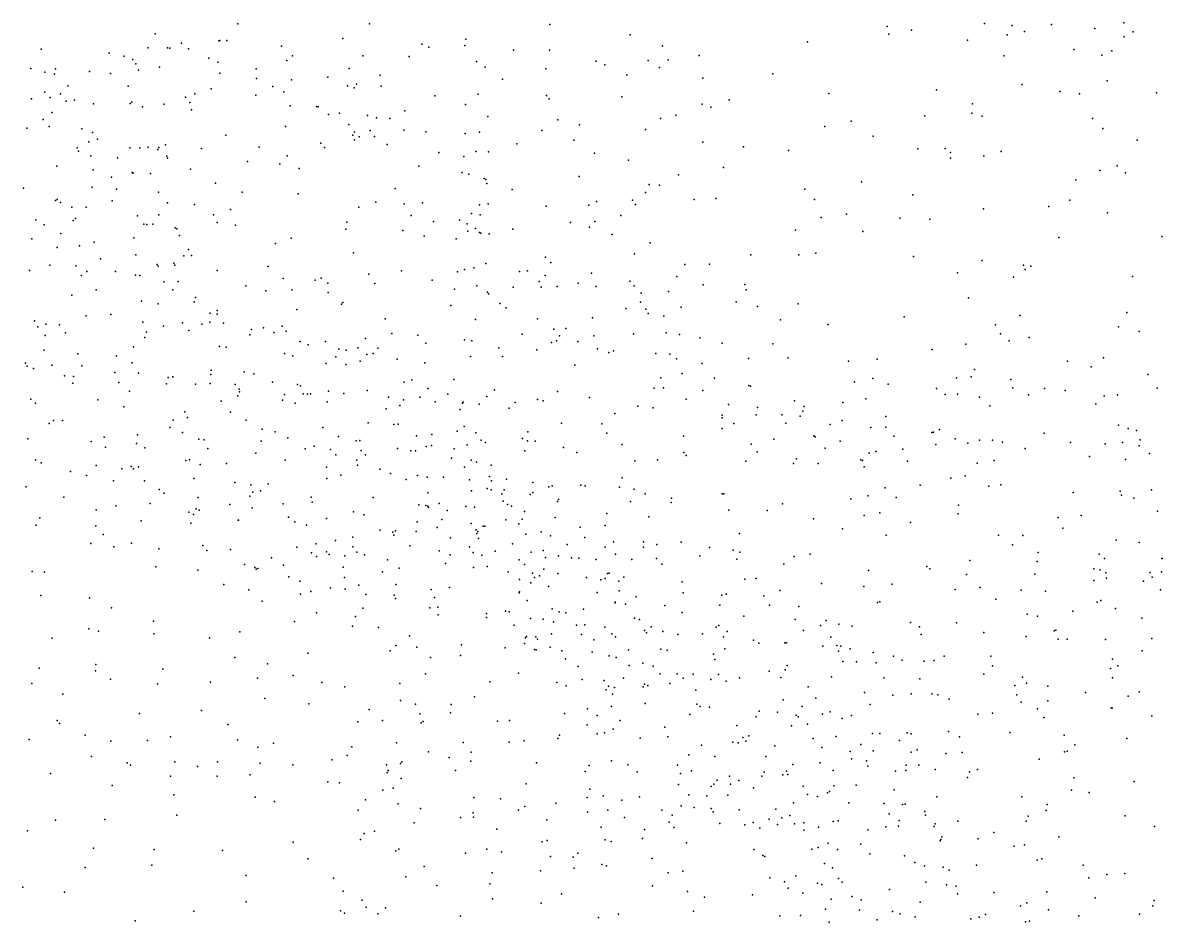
# Model space of a CAD drawing. Header units: metres. Extents: x -25 to 25, y -27.8 to 27.8.
# Drawn here: x 11.348 to 15.749, y -17.358 to -13.885 of the extents above; entities that cross this region are included whole.
import ezdxf

# ---------------------------------------------------------------- set-up
doc = ezdxf.new("R2010")
doc.units = ezdxf.units.M

msp = doc.modelspace()

# ---------------------------------------------------------------- linework, layer by layer
for p in [(12.1779, -13.8895, -4.4752), (12.6872, -13.8888, -13.66), (13.3835, -13.8916, 6.1174), (14.6869, -13.8988, -18.4406), (15.0632, -13.8875, -15.7984), (15.1701, -13.8957, -18.5122), (15.3219, -13.8911, -14.1937), (15.4892, -13.9075, 4.6303), (15.6011, -13.8851, 4.0326), (11.8583, -13.9279, -12.3603), (12.1092, -13.954, -12.9384), (12.1353, -13.954, -14.2041), (12.5844, -13.9452, -13.3119), (13.0591, -13.948, 5.3108), (13.6942, -13.9317, -17.6174), (14.6938, -13.9284, -18.0755), (14.7805, -13.9137, -16.3125), (14.9967, -13.9527, -18.0195), (15.1506, -13.9322, -15.0745), (15.2178, -13.9189, -18.268), (15.6019, -13.9393, 6.4925), (15.637, -13.9199, 5.6244), (11.4185, -13.9865, 0.2014), (11.8317, -13.9815, -18.088), (11.9065, -13.9814, -12.8644), (11.9162, -13.9832, -0.6127), (11.9607, -13.9636, -4.8728), (11.9874, -13.9854, -11.836), (12.1055, -13.9546, -0.2377), (12.3473, -13.975, 3.7249), (12.8891, -13.9674, 4.5264), (12.9168, -13.9797, 2.0527), (13.0556, -13.9732, -17.6775), (13.2429, -13.9906, 1.8951), (13.3818, -13.9914, -0.232), (13.8193, -13.9739, 6.5604), (14.3797, -13.9581, -16.849), (15.408, -13.9878, 5.0797), (15.5555, -13.9932, 4.3573), (11.6811, -14.0025, -12.5064), (11.7393, -14.0144, -10.3677), (11.7731, -14.0274, -14.0778), (12.0662, -14.0222, -4.2761), (12.1013, -14.0365, -1.4119), (12.3677, -14.0303, -14.1483), (12.3893, -14.0122, 3.4092), (12.6608, -14.0129, -13.8916), (12.8401, -14.0158, -0.1648), (13.1005, -14.0344, 5.0386), (13.5621, -14.0333, 1.7901), (13.7642, -14.0309, 0.7954), (13.841, -14.0279, 1.6747), (13.9606, -14.0108, 1.0857), (15.1373, -14.0123, -15.2961), (15.5161, -14.0103, 5.4513), (11.3788, -14.061, -0.408), (11.4321, -14.076, -9.7035), (11.4706, -14.0828, -0.0709), (11.4738, -14.0628, -3.819), (11.6052, -14.0732, -12.8146), (11.6863, -14.0809, -4.0411), (11.7836, -14.0437, -11.2267), (11.7941, -14.0676, -12.111), (11.8754, -14.0564, -11.5261), (12.1089, -14.08, -0.4843), (12.2491, -14.0626, -18.0392), (12.608, -14.0614, -17.9731), (13.134, -14.0565, 5.7205), (13.3687, -14.0625, -17.625), (13.596, -14.048, 0.3527), (13.6817, -14.0855, 6.4314), (13.8072, -14.058, -17.4644), (14.245, -14.0827, -16.9927), (11.5213, -14.128, -12.316), (11.7545, -14.1302, -10.6356), (12.2506, -14.1, -4.8258), (12.3857, -14.1054, -0.3447), (12.5258, -14.0953, 3.0745), (12.602, -14.1286, 4.0872), (12.6365, -14.1224, -0.3317), (12.7276, -14.0867, -13.5921), (12.7316, -14.1294, 4.2588), (13.2005, -14.1026, -0.4171), (13.9746, -14.0988, -17.3005), (15.2087, -14.1233, -14.3119), (15.5373, -14.1087, 6.6108), (11.4333, -14.1529, -13.5934), (11.4529, -14.174, -0.5918), (11.4931, -14.1599, -13.8173), (11.9764, -14.1718, -10.063), (12.0125, -14.1588, -18.0581), (12.0752, -14.1396, -0.8865), (12.2481, -14.1639, -1.1071), (12.3138, -14.1307, -1.3219), (12.356, -14.1514, -4.4975), (12.6271, -14.136, 2.7051), (12.9395, -14.1665, -0.4737), (13.1062, -14.1613, 4.6861), (13.3704, -14.1664, 1.8935), (13.6614, -14.1711, 0.5414), (14.4617, -14.1575, -16.6737), (14.8778, -14.1444, -15.9872), (15.354, -14.1502, 6.8002), (15.4295, -14.1599, -14.1016), (15.7269, -14.1555, 6.1761), (11.3816, -14.1789, -13.1794), (11.5157, -14.1875, -18.2424), (11.5473, -14.1837, -4.8976), (11.6208, -14.198, -0.7954), (11.7626, -14.1967, -9.7647), (11.7688, -14.1917, -11.0721), (11.8106, -14.2097, -11.8482), (11.8931, -14.199, -1.1954), (11.9928, -14.1929, -1.7239), (12.3801, -14.2062, -13.2439), (12.4817, -14.2084, -0.5813), (12.4884, -14.2102, -1.5886), (13.0583, -14.2012, 5.334), (13.3815, -14.1788, 6.1532), (13.9718, -14.1991, 1.581), (14.0057, -14.2106, 1.1474), (14.0769, -14.1827, 6.7015), (15.0161, -14.1985, -14.6625), (11.4258, -14.2586, -3.4741), (11.4592, -14.2314, -0.3042), (11.9987, -14.2212, -13.2592), (12.5286, -14.2398, -0.86), (12.5713, -14.2344, -1.0931), (12.6796, -14.2427, -1.2787), (12.7137, -14.2524, -7.5243), (12.7655, -14.2547, 2.447), (12.8235, -14.2245, -0.6506), (13.1438, -14.2475, 5.8189), (13.415, -14.2594, -17.5618), (13.8117, -14.2548, 0.8664), (13.8703, -14.2419, 6.5667), (14.8318, -14.2437, 6.9678), (15.0135, -14.2345, -14.9906), (15.0534, -14.2452, -15.3009), (15.4798, -14.2546, 4.9958), (11.3629, -14.2914, -3.1954), (11.4499, -14.2852, -9.6768), (11.5758, -14.2945, 0.1952), (12.3619, -14.285, -14.0576), (12.6068, -14.2774, 3.5919), (12.6892, -14.3015, 3.8644), (12.8202, -14.2999, -17.8507), (12.9045, -14.3058, -1.1986), (13.3534, -14.3015, -0.8301), (13.4987, -14.2797, 0.0538), (13.7537, -14.2965, 1.7215), (14.4464, -14.2851, 6.8373), (14.548, -14.2652, -16.4696), (15.52, -14.2927, 5.5891), (11.6027, -14.345, -13.5223), (11.6166, -14.309, -3.8156), (11.6356, -14.334, -11.898), (12.1322, -14.3187, -4.9477), (12.4994, -14.35, -7.4539), (12.623, -14.3186, 3.3156), (12.6294, -14.3069, -17.9652), (12.6295, -14.3364, -7.8571), (12.6465, -14.326, 3.1056), (12.7057, -14.3241, -1.6501), (13.057, -14.3128, -1.0047), (13.112, -14.3072, 4.9628), (13.4761, -14.3377, -0.445), (13.9753, -14.3462, -17.1731), (14.6333, -14.3234, -16.2331), (15.6522, -14.3387, 5.9127), (11.5571, -14.3681, -0.1074), (11.5621, -14.3806, -13.8364), (11.7609, -14.368, -11.4259), (11.7999, -14.3678, -1.0497), (11.8321, -14.3647, -10.6392), (11.8698, -14.3746, -13.4541), (11.8733, -14.3669, -1.5781), (11.8993, -14.3562, -1.8513), (12.0385, -14.3702, -4.1811), (12.2612, -14.3647, -7.7402), (12.5136, -14.3669, -13.934), (12.7552, -14.3549, 2.6681), (12.9547, -14.3859, 2.322), (13.0976, -14.3817, 4.3919), (13.1464, -14.3829, 4.6786), (13.2566, -14.3519, 2.0309), (13.5556, -14.3883, 0.2549), (14.1322, -14.3642, -16.9947), (14.3056, -14.3779, -16.7653), (14.8057, -14.3721, -15.8662), (14.9115, -14.3701, -15.6739), (14.9317, -14.3862, -15.1802), (15.1276, -14.3819, -14.4166), (11.6105, -14.3991, -4.8778), (11.7133, -14.4059, -11.704), (11.9044, -14.4006, -10.3996), (11.906, -14.4078, -18.0296), (12.2151, -14.4207, -4.2983), (12.3401, -14.4302, -1.8607), (12.3683, -14.3987, -18.0188), (13.0519, -14.4008, -1.414), (13.688, -14.4158, -17.3594), (14.9311, -14.4072, -15.4565), (15.0602, -14.3993, 6.9035), (15.5751, -14.4368, 4.9343), (11.4788, -14.4393, -0.3672), (11.6194, -14.4528, -3.6575), (11.6903, -14.4809, -18.081), (11.7697, -14.4635, -14.0455), (11.7745, -14.4657, -11.1231), (11.841, -14.4676, -3.9744), (11.996, -14.4505, -9.9804), (12.415, -14.4473, -13.3501), (12.8775, -14.4388, -7.7887), (13.0452, -14.4627, 5.3606), (13.0711, -14.4702, 4.1686), (13.4971, -14.4784, -0.1309), (13.8804, -14.4716, 1.1268), (14.0552, -14.4444, 6.6195), (15.5083, -14.4553, -14.1163), (15.608, -14.4638, 6.1467), (11.3498, -14.5239, -9.5563), (11.6149, -14.5199, -9.6809), (12.0921, -14.5037, -7.5427), (12.7864, -14.5244, 3.4451), (13.1304, -14.4861, 2.2518), (13.1363, -14.49, 5.8294), (13.1402, -14.5052, 4.8683), (13.7675, -14.5095, 0.8749), (13.8075, -14.512, -17.2041), (14.5874, -14.4989, -16.0707), (15.4156, -14.4918, 6.6315), (11.4804, -14.5678, -7.4004), (11.7091, -14.5279, -13.6914), (11.8714, -14.5391, -9.8214), (12.1946, -14.5386, -4.9435), (12.4118, -14.5452, -4.4879), (13.2382, -14.5282, -1.3078), (13.7032, -14.5704, 0.6426), (13.7535, -14.5406, 6.456), (13.9417, -14.568, 1.6887), (14.0245, -14.563, -16.9648), (14.3693, -14.5281, -16.5201), (14.406, -14.5671, 6.7163), (14.7861, -14.5498, -15.392), (15.3923, -14.57, -14.2525), (11.4744, -14.571, -18.1142), (11.4932, -14.5788, -0.61), (11.5369, -14.5967, 0.3309), (11.592, -14.5974, 0.1107), (11.6922, -14.5725, -11.3849), (11.9061, -14.5797, -10.6068), (12.0103, -14.587, -13.5617), (12.1501, -14.6054, -2.0086), (12.6459, -14.5972, -13.4452), (12.7116, -14.5781, -7.8809), (12.8205, -14.5843, -17.7537), (12.8914, -14.5797, -7.1911), (13.1114, -14.5875, 3.9863), (13.1453, -14.5836, -7.5273), (13.3692, -14.5926, -17.3973), (13.5346, -14.5894, -0.718), (13.564, -14.575, 6.3132), (13.7146, -14.5863, 1.8478), (15.0597, -14.6039, 6.7825), (15.3119, -14.595, 5.5448), (11.3981, -14.6457, -7.5797), (11.5418, -14.6487, -2.954), (11.5513, -14.6406, -7.1976), (11.7908, -14.63, -3.771), (11.8727, -14.6261, -7.5963), (12.0844, -14.6263, -14.0425), (12.0988, -14.6568, -17.8773), (12.5997, -14.6549, -7.053), (12.8481, -14.6288, 3.0446), (12.9341, -14.6517, 3.535), (13.0345, -14.6475, -7.7954), (13.0806, -14.6209, -7.3298), (13.1145, -14.6272, 2.4528), (13.464, -14.6561, -0.928), (13.5572, -14.6525, -0.3202), (13.6586, -14.6291, 0.4101), (14.432, -14.6372, -16.1116), (14.5302, -14.6245, -15.8769), (14.7358, -14.6397, -15.0894), (14.8521, -14.6428, -14.8316), (15.5384, -14.6188, 5.1225), (11.4295, -14.6648, -4.8195), (11.4945, -14.6984, -0.4255), (11.8155, -14.6626, -1.3998), (11.8263, -14.6642, -2.1749), (11.8503, -14.6624, -17.8916), (11.9367, -14.6763, -7.1762), (11.9431, -14.6801, -10.3861), (12.1693, -14.6659, -7.1654), (12.5958, -14.6825, -17.8221), (12.816, -14.6877, -7.0121), (13.0639, -14.6616, 5.4608), (13.0674, -14.69, -1.6566), (13.0967, -14.6797, 5.1215), (13.1118, -14.6954, 3.7492), (13.1172, -14.698, 5.734), (13.1489, -14.6996, -17.4573), (13.2408, -14.6815, 4.2387), (13.5375, -14.6738, 2.0381), (14.3332, -14.6855, -16.2992), (14.5935, -14.6914, -15.3892), (11.383, -14.7187, -2.3474), (11.5665, -14.7462, -2.663), (11.6229, -14.7323, -2.2453), (11.7764, -14.7159, -1.1802), (11.9526, -14.7068, -4.938), (12.3242, -14.737, -4.9468), (12.3849, -14.7165, -13.4394), (12.8986, -14.7093, 3.2413), (13.0215, -14.7195, 2.7727), (13.6241, -14.7029, -17.1615), (13.7715, -14.7349, 1.134), (15.3507, -14.7139, 6.3438), (15.7486, -14.7097, -14.0324), (11.4807, -14.7526, -11.6361), (11.7847, -14.7816, -11.0212), (11.9693, -14.785, -3.926), (11.9882, -14.7598, -10.1557), (11.9995, -14.7831, -9.9244), (12.6251, -14.7736, -1.8917), (13.3665, -14.7899, -17.235), (13.7103, -14.7767, 6.388), (14.1607, -14.7807, -16.5224), (14.345, -14.7807, -15.8386), (14.4118, -14.7752, -15.6169), (14.7887, -14.7873, 6.6428), (11.452, -14.8211, 0.2843), (11.5529, -14.8229, -0.0938), (11.6477, -14.797, -17.8296), (11.8664, -14.819, -7.698), (11.8702, -14.8245, -1.5458), (11.9306, -14.8135, -10.8111), (11.9349, -14.8205, -7.0143), (12.2954, -14.8256, -13.9345), (13.0901, -14.8306, 5.278), (13.1359, -14.8139, 4.7261), (13.3873, -14.8101, 2.3692), (13.9057, -14.8189, -16.8189), (14.0004, -14.8176, 1.5448), (15.0542, -14.8031, 6.5556), (15.2131, -14.8205, -14.5646), (15.2415, -14.8246, 6.008), (11.3733, -14.8411, -9.3907), (11.5742, -14.8606, -7.0262), (11.5951, -14.8456, -11.3599), (11.7058, -14.846, -0.9532), (11.7824, -14.8591, -3.3974), (11.7996, -14.8612, -4.8986), (12.0988, -14.8414, -13.6012), (12.3538, -14.872, -7.8404), (12.477, -14.8783, -6.8784), (12.4998, -14.8709, -4.8706), (12.6838, -14.8555, -7.8532), (12.81, -14.843, -17.5641), (13.0274, -14.8462, 3.0881), (13.0546, -14.8371, 3.3867), (13.2669, -14.8459, 2.5923), (13.297, -14.8425, -1.2141), (13.3662, -14.8606, 6.0474), (13.5449, -14.8512, 2.2256), (13.8749, -14.8646, 1.9371), (14.9588, -14.8508, -14.8013), (15.175, -14.8679, 6.2072), (15.2195, -14.8373, 5.7197), (15.6349, -14.8648, 5.1427), (11.6315, -14.9157, -2.7703), (11.8924, -14.8855, -9.7674), (11.9272, -14.9162, -1.9957), (11.948, -14.8845, -13.9227), (12.2089, -14.9004, -4.1447), (12.2864, -14.9201, -17.6199), (12.3871, -14.9164, -4.2815), (12.5258, -14.8908, -13.8511), (12.7071, -14.8921, -13.6613), (12.9287, -14.879, -7.8438), (13.0149, -14.9142, -1.6839), (13.1018, -14.9009, 4.9952), (13.2422, -14.9065, 5.8223), (13.343, -14.8843, 4.0591), (13.3496, -14.9064, -7.3632), (13.4123, -14.9029, 3.8054), (13.4926, -14.8899, -17.0051), (13.5621, -14.9038, -0.7582), (13.6932, -14.8829, -0.0384), (13.7099, -14.9011, 0.7025), (13.8415, -14.922, 1.3204), (13.976, -14.8965, 6.5176), (14.1374, -14.8951, -16.0984), (14.1425, -14.9159, -15.8869), (11.5366, -14.9374, -17.6758), (11.8059, -14.9604, -17.5756), (12.0101, -14.9622, -1.7062), (12.0146, -14.9455, -10.5266), (12.5275, -14.9259, -17.5893), (12.5835, -14.9656, -13.3594), (13.1423, -14.9248, -7.1648), (13.147, -14.931, -7.8059), (13.7343, -14.9639, -0.3494), (13.7368, -14.9286, 0.4477), (14.1037, -14.9628, 1.8743), (15.0008, -14.9473, 6.3653), (11.8707, -14.9703, -0.7895), (12.0708, -15.0062, -10.2604), (12.0985, -14.996, -10.0064), (12.0986, -15.0105, -3.8983), (12.4059, -14.9918, -1.9235), (12.5784, -14.971, -4.4092), (13.0016, -14.977, -17.2987), (13.19, -14.9686, -1.4596), (13.2152, -14.9857, 3.0358), (13.6774, -14.9882, -16.7197), (13.7542, -14.9904, 1.114), (13.7631, -15.0073, 6.3966), (13.8905, -14.9829, -16.5328), (14.1854, -14.9803, -15.6123), (14.3433, -14.97, 6.5696), (15.6127, -15.0042, -14.2764), (11.3923, -15.0356, -2.3545), (11.4371, -15.0491, -4.8688), (11.4893, -15.0519, -6.9085), (11.5928, -15.0164, -9.4594), (11.6871, -15.0113, -11.1914), (11.8111, -15.0405, -7.8156), (11.9642, -15.0433, -3.5378), (12.0386, -15.0485, -6.8108), (12.0707, -15.0404, -7.8465), (12.1234, -15.0454, -0.6142), (12.7474, -15.0283, -17.3739), (13.0969, -15.0309, 4.6258), (13.3357, -15.0279, 3.3274), (13.5488, -15.0239, 6.2151), (13.8239, -15.0184, 2.1725), (14.2745, -15.0318, 1.6791), (14.4592, -15.0501, -15.3774), (14.7521, -15.0205, 6.4912), (15.1055, -15.0516, 6.0318), (15.1997, -15.0159, 5.4843), (11.4051, -15.0585, -9.2588), (11.4343, -15.093, 0.1392), (11.5122, -15.0822, -11.5068), (11.8251, -15.0801, -9.6111), (11.8909, -15.0568, -0.4214), (11.989, -15.0727, -13.7565), (12.2243, -15.0903, -1.4249), (12.2306, -15.0689, -1.1294), (12.2779, -15.0634, -13.9167), (12.3178, -15.0809, -7.8329), (12.3498, -15.0566, -6.7478), (12.3649, -15.0754, -5.16), (12.7737, -15.0853, -7.826), (12.8738, -15.0911, -1.7906), (13.2768, -15.0869, -16.7424), (13.3991, -15.0681, 3.1034), (13.4216, -15.0942, -7.617), (13.4451, -15.0651, 2.8764), (13.5539, -15.0933, -16.3682), (13.7071, -15.0857, -16.2012), (13.8333, -15.0824, -15.9408), (13.8849, -15.0884, -0.2122), (15.1244, -15.0858, 5.7649), (15.5803, -15.0593, 5.2344), (15.6601, -15.0773, 1.6291), (11.7748, -15.1367, -3.1224), (11.8186, -15.1006, -17.3346), (12.1071, -15.135, -3.703), (12.1329, -15.1379, -0.3258), (12.419, -15.1157, -13.37), (12.4498, -15.1283, -1.0006), (12.5165, -15.1154, -0.7688), (12.6424, -15.1405, -0.4962), (12.6718, -15.1039, -13.7955), (12.7186, -15.1412, -6.6483), (12.9052, -15.1215, -6.8083), (13.0537, -15.1095, -6.9863), (13.0826, -15.1131, 5.1308), (13.186, -15.14, -16.4779), (13.3905, -15.119, -0.9684), (13.4095, -15.1134, 3.9632), (13.4922, -15.116, -7.3617), (13.9637, -15.102, -15.6868), (14.0499, -15.1219, 1.4724), (14.2456, -15.125, 1.9365), (14.9907, -15.1256, 1.558), (15.1578, -15.1137, -14.8073), (15.2357, -15.1008, 1.7505), (11.4304, -15.1492, -16.1988), (11.5605, -15.1633, -17.1824), (11.7093, -15.1715, -4.9435), (12.3584, -15.1621, -4.0337), (12.3904, -15.1713, -17.2287), (12.5565, -15.1755, -0.2822), (12.569, -15.1452, -1.8721), (12.5967, -15.1489, -5.0696), (12.6765, -15.1658, -4.7772), (12.7013, -15.1616, -4.4273), (12.7937, -15.1844, -0.7898), (13.0778, -15.1738, -16.6712), (13.2002, -15.1737, -16.2454), (13.333, -15.1482, 5.8913), (13.5683, -15.1443, -16.0327), (13.6115, -15.1581, -0.6939), (13.6301, -15.1515, 3.6181), (13.7935, -15.1624, 0.7552), (13.8479, -15.1652, -0.4535), (13.8732, -15.1831, 2.5297), (14.1517, -15.1814, 2.1426), (14.3047, -15.1791, -15.4554), (14.6486, -15.1838, -15.3141), (14.8608, -15.1467, 6.3302), (15.5222, -15.1782, -14.4771), (11.3582, -15.1998, -9.0719), (11.3649, -15.211, -15.9551), (11.3894, -15.2202, -11.63), (11.4599, -15.2072, -16.9193), (11.5754, -15.2091, -16.5938), (11.7698, -15.1982, -0.1032), (12.0759, -15.2266, -17.0747), (12.5191, -15.2011, -6.5717), (12.5953, -15.205, -13.2633), (12.6504, -15.1913, -1.0102), (12.9003, -15.1981, -16.935), (13.4802, -15.2068, 6.0789), (13.9726, -15.2007, 0.2844), (14.5381, -15.1914, 1.5935), (15.0244, -15.224, -15.0049), (15.3841, -15.191, 1.3003), (15.4751, -15.2131, 1.9484), (11.5082, -15.2481, -2.4965), (11.5438, -15.2506, -7.9705), (11.7037, -15.2351, -16.7617), (11.7181, -15.2743, -2.8995), (11.7944, -15.2383, -16.4366), (11.9089, -15.2544, -16.8659), (11.9277, -15.2517, -3.3032), (12.0737, -15.2429, -7.9037), (12.2033, -15.2332, -6.6114), (12.2397, -15.241, -10.4858), (12.3127, -15.2727, -10.2212), (12.8209, -15.2728, -13.5807), (12.8499, -15.2643, -16.6691), (13.0131, -15.2618, -7.8196), (13.813, -15.2566, 3.2373), (13.8955, -15.2395, 2.8613), (14.0194, -15.2567, 2.6661), (14.5604, -15.2708, 1.8773), (14.6321, -15.2586, 6.459), (14.9549, -15.2554, 6.1652), (15.0114, -15.2515, -11.8923), (15.1641, -15.2621, 5.4489), (15.6943, -15.2425, -7.9047), (11.5403, -15.2771, -6.6753), (11.7601, -15.3078, -6.6178), (11.9026, -15.2797, -16.1956), (12.0153, -15.2807, -5.1066), (12.0719, -15.2781, -13.7059), (12.1674, -15.2819, -16.8833), (12.1831, -15.2992, -10.7921), (12.1851, -15.3096, -16.5971), (12.4088, -15.2821, -16.9465), (12.4199, -15.287, -13.8791), (12.4304, -15.3181, -16.4016), (12.4585, -15.3181, -0.0794), (12.5285, -15.3071, -5.3387), (12.5884, -15.3163, -16.6245), (12.6776, -15.3044, -16.3361), (12.9127, -15.2972, -0.9714), (12.9893, -15.3186, -1.7885), (13.1696, -15.3026, -7.0413), (13.4129, -15.3083, -0.8681), (13.787, -15.2963, -12.3502), (13.8231, -15.2949, -15.6669), (13.9751, -15.305, -12.4668), (14.1524, -15.286, 2.4015), (14.1586, -15.2886, 0.1064), (14.6904, -15.2804, 1.4628), (14.8778, -15.2973, -12.4341), (14.958, -15.3185, -11.6998), (15.1718, -15.2948, -12.3583), (15.2945, -15.2966, 2.0302), (15.3747, -15.3055, -12.0901), (15.7303, -15.2965, 2.0502), (11.3783, -15.3379, -8.8951), (11.3961, -15.3544, -8.1545), (11.6368, -15.3407, -2.6933), (12.1139, -15.3456, -0.0382), (12.1783, -15.3256, -3.5013), (12.3506, -15.3427, -9.8108), (12.3583, -15.3199, -7.8545), (12.4, -15.3536, -3.7713), (12.4476, -15.3192, -16.1758), (12.523, -15.3485, -1.5391), (12.76, -15.3312, -4.8927), (12.8045, -15.3623, -6.4587), (12.8188, -15.3408, -4.4927), (12.8816, -15.3306, -0.2501), (12.9412, -15.349, -6.6607), (13.0467, -15.3542, 4.5832), (13.0487, -15.3498, -0.5251), (13.111, -15.3574, 5.2933), (13.1397, -15.3281, -1.4761), (13.2501, -15.3511, -1.0527), (13.3363, -15.3397, 3.9896), (13.3577, -15.3445, -7.1929), (13.537, -15.3318, -12.4257), (13.9105, -15.3379, 1.0188), (14.0735, -15.3594, 3.0344), (14.3285, -15.345, -0.0339), (14.5157, -15.3516, -12.287), (14.6039, -15.3366, -12.539), (14.911, -15.3204, 1.9182), (15.0434, -15.3308, 1.2707), (15.2331, -15.3219, -14.8296), (15.4935, -15.357, 2.1479), (15.5248, -15.3255, 5.2579), (15.5767, -15.3213, 1.0151), (11.7377, -15.3678, -8.0806), (11.9741, -15.3876, -13.5156), (12.1506, -15.3887, -9.6104), (12.7508, -15.376, -7.837), (13.0377, -15.3788, -15.996), (13.227, -15.3728, 5.5633), (13.6353, -15.3938, -0.6921), (13.724, -15.3651, 6.2933), (13.7834, -15.3718, -12.0673), (14.0495, -15.4004, 1.1721), (14.1812, -15.3982, -12.2183), (14.186, -15.3705, 6.5307), (14.2806, -15.3993, 2.7562), (14.3514, -15.404, 2.5238), (14.3613, -15.3847, 0.1802), (14.3663, -15.367, 2.2491), (14.682, -15.4047, -11.7965), (15.0829, -15.3645, 2.0415), (11.4498, -15.4323, 0.2262), (11.4663, -15.4202, -5.0625), (11.5013, -15.4204, -11.683), (11.9162, -15.4481, -6.4375), (11.9286, -15.4189, 0.0472), (11.9834, -15.409, -11.0471), (12.2104, -15.4199, -13.8061), (12.5062, -15.4481, -10.4559), (12.6821, -15.4297, -1.4116), (12.7804, -15.4359, -5.3131), (12.7982, -15.4351, -13.0161), (13.0529, -15.4443, 4.9019), (13.4285, -15.4308, -7.6247), (13.5842, -15.4338, -11.8477), (14.0489, -15.4102, -15.5218), (14.0948, -15.432, -0.4065), (14.2956, -15.4305, 1.3002), (14.4667, -15.4361, 6.4898), (14.5129, -15.4209, -12.0727), (14.6233, -15.4482, 2.1754), (14.6822, -15.447, -15.4034), (15.5805, -15.4389, -12.1982), (11.3674, -15.4915, -15.8079), (11.6625, -15.4845, -6.4066), (11.7901, -15.4756, -11.3881), (11.9643, -15.4675, -8.1123), (12.0274, -15.4922, -5.2315), (12.0484, -15.4949, -9.4217), (12.2723, -15.4538, -13.2051), (12.3226, -15.4639, -5.5134), (12.3712, -15.4878, -6.1511), (12.5671, -15.4819, -1.7053), (12.868, -15.4798, -13.657), (12.928, -15.4747, -13.2584), (13.0258, -15.462, -1.235), (13.0972, -15.4687, 4.3121), (13.2783, -15.4904, -0.7901), (13.2984, -15.4644, -12.3672), (13.6039, -15.4698, -15.7258), (13.9001, -15.4817, -12.7624), (14.0493, -15.4511, -12.0502), (14.2495, -15.4933, -11.9499), (14.4037, -15.4804, -12.8476), (14.4087, -15.4843, 0.4082), (14.7123, -15.4813, 1.2324), (14.8599, -15.4667, -12.5631), (14.8656, -15.4654, 2.1582), (14.8897, -15.456, 6.1166), (14.9496, -15.491, 5.8968), (15.2939, -15.469, 5.2972), (15.6177, -15.4511, 0.7577), (15.6503, -15.4589, -8.0207), (11.6117, -15.5016, -8.385), (11.6665, -15.5237, -13.4589), (11.7864, -15.5091, -9.125), (11.8186, -15.5268, -8.2696), (12.0626, -15.5293, -6.2616), (12.2682, -15.5003, -10.8652), (12.4383, -15.5303, -5.9087), (12.4726, -15.5194, -15.9424), (12.5368, -15.5327, -10.6875), (12.6356, -15.4997, -10.1617), (12.6493, -15.4976, 0.071), (12.6551, -15.5364, -6.0753), (12.795, -15.5293, -5.5315), (12.8469, -15.5384, -4.1774), (12.8648, -15.5375, -1.3924), (12.9058, -15.5217, -6.3298), (12.927, -15.5173, -4.989), (13.0138, -15.5297, -7.8379), (13.0647, -15.5153, -12.9795), (13.118, -15.4963, -0.3609), (13.1347, -15.5058, -12.61), (13.2868, -15.5373, -12.0131), (13.2978, -15.499, -15.8691), (13.3266, -15.5001, -12.7703), (13.4364, -15.5251, -11.6101), (13.6631, -15.5137, -7.4591), (14.1621, -15.5122, 0.8883), (14.4476, -15.5273, -11.7234), (14.5053, -15.5007, -0.1021), (14.7469, -15.5316, 0.4501), (14.8745, -15.5128, -15.2878), (14.998, -15.5083, 0.9309), (15.043, -15.4972, 5.501), (15.094, -15.4968, 2.2927), (15.133, -15.504, 0.7558), (15.2205, -15.5294, -11.6038), (15.3951, -15.5055, -11.7591), (15.5286, -15.5109, -14.5191), (15.5962, -15.506, -7.7807), (15.6602, -15.5181, -12.4067), (15.6644, -15.4956, 5.1798), (11.3972, -15.5727, -5.2016), (11.978, -15.5751, -13.6367), (11.992, -15.5726, 0.2263), (12.2479, -15.5464, -3.4032), (12.3608, -15.5738, -13.0357), (12.5568, -15.553, -7.8865), (12.6383, -15.5736, -3.9335), (12.6711, -15.553, -5.7597), (13.0036, -15.5659, -5.4031), (13.0794, -15.5743, -6.5614), (13.1007, -15.5819, 5.1032), (13.488, -15.5444, 5.9368), (13.7124, -15.5768, -11.4083), (13.7995, -15.5732, 6.2527), (13.9015, -15.5449, -11.5631), (13.9101, -15.5565, 3.4574), (14.1406, -15.5779, 3.1747), (14.1845, -15.5421, -11.725), (14.3361, -15.5693, -0.3531), (14.5852, -15.5726, 6.3668), (14.5921, -15.5746, 1.0308), (14.6171, -15.5468, -11.5995), (14.643, -15.5408, 0.0681), (14.7656, -15.5776, 2.6025), (15.1004, -15.5746, -15.0457), (15.4683, -15.5602, -12.5081), (15.6073, -15.5713, 0.4796), (15.7001, -15.5477, -11.9506), (11.4181, -15.5838, -6.2143), (11.5322, -15.6181, -2.6417), (11.6314, -15.5941, 0.2258), (11.7307, -15.6068, -5.1721), (11.7666, -15.5977, -8.5069), (11.7754, -15.6078, -2.8337), (11.7945, -15.5998, -15.9267), (12.0334, -15.59, -15.9352), (12.1342, -15.5871, -5.4122), (12.5209, -15.6006, -3.6895), (12.6412, -15.5933, -13.8414), (12.7269, -15.6089, -12.7792), (12.7687, -15.6253, -9.8488), (13.0535, -15.6009, 4.6311), (13.1566, -15.5928, -12.2039), (14.3252, -15.5866, -15.4881), (14.4203, -15.5871, 0.8805), (14.5983, -15.6001, 0.7561), (15.0348, -15.5855, -12.5672), (11.5934, -15.6328, -11.8148), (11.6974, -15.6538, -13.1021), (11.8183, -15.6538, -8.7681), (12.0083, -15.6453, -13.0612), (12.1672, -15.6607, -5.793), (12.2279, -15.6688, -15.9134), (12.2956, -15.6657, 0.585), (12.5218, -15.6448, 0.4834), (12.5768, -15.6321, -9.5939), (12.8285, -15.6479, -10.2418), (12.8722, -15.6335, -12.6087), (12.9094, -15.6401, -5.9808), (12.9724, -15.6401, -2.0641), (13.0727, -15.6503, -6.2939), (13.1506, -15.6373, -1.8683), (13.1589, -15.6536, 4.2182), (13.2167, -15.6477, -5.5898), (13.3176, -15.6595, -11.5), (13.5034, -15.6709, 3.8647), (13.6632, -15.6417, -0.7406), (14.8138, -15.6699, -12.7204), (14.9329, -15.6433, 5.6608), (14.9879, -15.6349, 2.541), (15.1263, -15.6687, -11.4443), (11.3604, -15.6773, -13.6361), (11.8743, -15.6871, -5.321), (11.8932, -15.7009, 0.4717), (12.2249, -15.7129, -3.2283), (12.2363, -15.697, -12.9069), (12.2661, -15.6924, -13.7181), (12.9127, -15.6996, -10.5227), (13.0813, -15.6926, 4.8311), (13.1417, -15.683, -5.8318), (13.1575, -15.6883, -5.0467), (13.1976, -15.7041, -13.2204), (13.2067, -15.6889, -11.7794), (13.308, -15.7066, -0.5221), (13.3183, -15.699, -7.743), (13.3801, -15.6771, -0.776), (13.3929, -15.6731, -12.9752), (13.5202, -15.6736, -15.7591), (13.6523, -15.6784, 6.0084), (13.7089, -15.6862, -7.5775), (13.7522, -15.7034, -12.9451), (14.0497, -15.704, -11.4388), (14.0565, -15.7045, -12.9997), (14.6137, -15.7113, 2.8684), (14.6792, -15.6801, 6.1923), (15.08, -15.6749, 5.3886), (15.4059, -15.6985, -11.5288), (15.5869, -15.6933, -14.3711), (15.5919, -15.7088, -12.612), (15.7081, -15.6886, -14.1848), (11.5065, -15.7162, -5.3291), (11.707, -15.75, -6.0265), (11.8393, -15.7413, -11.7809), (12.025, -15.7184, -3.06), (12.1474, -15.7447, -11.1235), (12.2333, -15.7574, -9.2653), (12.353, -15.7421, 0.8229), (12.4611, -15.7172, -12.7661), (12.4655, -15.7362, -15.8905), (12.7013, -15.7175, -1.621), (12.8773, -15.7467, -7.9572), (12.9047, -15.7495, -9.7445), (12.9118, -15.7519, 0.4882), (12.915, -15.7572, -15.898), (12.9557, -15.7407, -1.4681), (13.059, -15.7533, -2.2464), (13.0931, -15.7552, 4.4634), (13.2033, -15.7322, -4.7103), (13.2201, -15.7449, -4.497), (13.2354, -15.7509, -6.1518), (13.4135, -15.7339, -5.3909), (13.4176, -15.7255, -11.2029), (13.6953, -15.7335, 3.6894), (13.8524, -15.7378, -0.6699), (13.8539, -15.7207, -15.5801), (14.2823, -15.7429, -11.4581), (14.5462, -15.7232, -11.4506), (14.7217, -15.7176, -15.3763), (14.963, -15.7473, 0.2068), (15.6404, -15.7209, -8.1287), (11.413, -15.797, -5.6575), (11.6305, -15.7653, -15.8569), (11.9889, -15.7747, -5.6206), (12.0074, -15.784, -8.9642), (12.0177, -15.7624, 0.7112), (12.0285, -15.7674, -11.3397), (12.3734, -15.7939, -8.0851), (12.5214, -15.7993, -3.4561), (12.625, -15.7735, -12.5717), (12.6648, -15.785, -8.0265), (12.9875, -15.7682, -12.0804), (13.2771, -15.8021, 5.3648), (13.286, -15.7719, -2.0452), (13.4046, -15.7958, 5.5933), (13.6036, -15.7794, -7.2995), (13.7655, -15.7924, -11.2243), (14.0756, -15.767, 6.2768), (14.2234, -15.7679, -0.5386), (14.402, -15.8006, 6.2365), (14.5986, -15.7873, -13.0012), (14.659, -15.7772, -0.085), (14.9617, -15.7813, -15.1658), (15.3473, -15.7953, 0.3051), (15.4369, -15.7881, 5.1334), (15.7314, -15.771, 2.4365), (11.3998, -15.8252, -12.5904), (11.6303, -15.8277, -12.2221), (11.8053, -15.8086, -12.6517), (11.9972, -15.8176, -8.5604), (12.1797, -15.8057, 0.9284), (12.1813, -15.8051, -8.2151), (12.3981, -15.8123, -10.9995), (12.4437, -15.8249, 1.1145), (12.7283, -15.8439, -2.3911), (12.8717, -15.8123, -13.7217), (12.9481, -15.8344, -9.5445), (12.9662, -15.8035, -10.0643), (13.0801, -15.8184, 0.8879), (13.0994, -15.8427, -11.5399), (13.1265, -15.8286, -0.0156), (13.1321, -15.8289, 0.5134), (13.2132, -15.8043, -0.2585), (13.2637, -15.8193, -1.4864), (13.5014, -15.8327, -13.1612), (13.5979, -15.8265, 5.7942), (14.5147, -15.8389, -0.3965), (14.7772, -15.814, 5.7974), (15.3662, -15.836, -14.6407), (11.6576, -15.8612, -5.6756), (12.5557, -15.8842, -2.0542), (12.6223, -15.8718, -3.8357), (12.7776, -15.8513, -12.2619), (12.7814, -15.8638, 1.2462), (12.7868, -15.8473, -4.0835), (12.8667, -15.849, -11.0156), (12.9995, -15.8743, -11.8206), (13.101, -15.8565, 0.3), (13.1053, -15.849, -10.8726), (13.108, -15.8764, -7.9516), (13.2913, -15.8593, -13.4307), (13.3508, -15.85, -11.0323), (13.3858, -15.8666, -4.376), (13.5188, -15.8725, -4.568), (13.6291, -15.8896, -15.7054), (13.745, -15.8895, -13.1753), (13.8909, -15.8899, 5.9968), (14.1159, -15.8568, 3.2348), (14.683, -15.8634, -11.347), (15.117, -15.8636, -14.9306), (15.211, -15.8646, -11.3652), (15.572, -15.8824, -7.8642), (11.6106, -15.8957, 0.696), (11.699, -15.9083, -13.6528), (11.7676, -15.8939, -2.6767), (11.8736, -15.9168, 0.955), (12.0427, -15.9035, -11.9077), (12.0586, -15.9228, -12.1251), (12.1501, -15.9182, -2.775), (12.4058, -15.9098, -2.9355), (12.4631, -15.9316, -2.6252), (12.4807, -15.8968, -12.4224), (12.521, -15.9282, -13.7574), (12.6226, -15.9083, -9.2787), (12.638, -15.9292, -3.0092), (12.8426, -15.9045, -2.6464), (12.9565, -15.9245, -11.2541), (13.0735, -15.908, -9.3926), (13.0869, -15.9301, -10.2976), (13.1719, -15.925, 4.703), (13.2397, -15.8965, -6.5809), (13.3113, -15.9293, 0.8353), (13.3582, -15.9229, -15.8458), (13.4505, -15.9, -5.0171), (13.5977, -15.9103, -5.6841), (13.7457, -15.9092, -4.4372), (13.7969, -15.8993, -0.8346), (14.0004, -15.9111, -15.487), (14.0923, -15.9216, -13.2285), (14.1174, -15.9295, 6.0421), (15.1708, -15.9003, -12.7088), (15.2708, -15.93, 2.4513), (15.661, -15.8913, -8.4077), (12.2038, -15.9763, -8.473), (12.3085, -15.9507, 1.2993), (12.4821, -15.9456, -15.84), (12.5308, -15.9378, -8.1857), (12.5915, -15.9437, -1.7641), (12.6674, -15.9388, -11.0963), (12.7559, -15.9588, -1.5687), (12.9803, -15.9725, -1.4805), (12.9992, -15.9396, -4.2594), (13.1211, -15.9409, 1.1756), (13.2656, -15.959, -2.5293), (13.2854, -15.9765, -6.9294), (13.3673, -15.95, -0.5913), (13.4172, -15.9431, -2.3551), (13.4671, -15.9506, -1.7792), (13.4951, -15.9522, -13.4448), (13.563, -15.958, -5.2071), (13.637, -15.9366, -11.0611), (13.7008, -15.958, -7.7131), (13.796, -15.9537, 3.5675), (13.8158, -15.9749, -9.3177), (13.9628, -15.9431, -7.5869), (14.1056, -15.9563, -0.7334), (14.2871, -15.9749, 3.0842), (14.3272, -15.9459, -11.2641), (14.3897, -15.9363, -15.3848), (15.0064, -15.9613, 5.4047), (15.2658, -15.9655, 5.1104), (15.5058, -15.9373, 0.2306), (15.5261, -15.954, -14.2826), (15.7481, -15.9538, -13.8204), (15.7495, -15.9532, 2.2756), (11.3833, -16.0036, -15.575), (11.4313, -16.0066, 0.672), (11.8612, -15.9853, -15.8364), (12.0243, -15.999, -13.6532), (12.2446, -15.9877, -8.9047), (12.2495, -15.9947, -11.7151), (12.2556, -15.9923, -11.4338), (12.3544, -15.9794, -8.302), (12.5849, -15.9871, -12.001), (12.7377, -16.0051, -11.8121), (12.8016, -15.9913, -9.1708), (13.0884, -15.9889, -9.1793), (13.1416, -15.9851, -10.0277), (13.2229, -16.0051, -10.5946), (13.3163, -16.01, -9.6692), (13.3442, -16.021, 4.2185), (13.3608, -15.9944, -10.84), (13.4144, -16.0114, -6.0848), (13.6067, -16.0117, 3.8485), (13.6127, -16.0103, -4.8929), (14.6145, -16.0005, 2.8811), (14.8404, -15.9848, -12.9829), (14.8513, -15.994, 5.5684), (14.9936, -16.0149, 0.1057), (15.2572, -16.0138, -14.7134), (15.4856, -15.9936, 2.2889), (15.5103, -15.9975, -11.3863), (15.5323, -16.0092, -8.2736), (15.7026, -16.0078, -12.9725), (15.7464, -16.0055, 1.6925), (12.1248, -16.0544, -2.5521), (12.3754, -16.0243, -11.8811), (12.4181, -16.041, -2.2373), (12.5368, -16.067, -11.7503), (12.5902, -16.0269, -3.4714), (12.646, -16.0571, -3.2358), (12.7892, -16.0546, -11.533), (12.9962, -16.0651, 1.5217), (13.267, -16.0344, 5.0282), (13.3098, -16.0477, -6.2857), (13.3248, -16.0272, -7.9489), (13.378, -16.0616, -1.1184), (13.5255, -16.027, -9.1623), (13.5809, -16.036, -1.2019), (13.5979, -16.0306, 5.6018), (13.6501, -16.0412, -7.355), (13.6699, -16.0251, -5.4491), (13.8946, -16.0436, -13.3782), (14.1365, -16.0334, -9.174), (14.1805, -16.0309, -15.3865), (14.4326, -16.0507, -0.7147), (14.5972, -16.0619, -0.3821), (14.7064, -16.0522, -0.1651), (15.0458, -16.0652, -12.9411), (15.4859, -16.0391, 4.9992), (15.534, -16.0292, -14.0731), (15.6776, -16.0407, -8.8657), (15.7107, -16.026, 1.9793), (11.4177, -16.0969, -13.8621), (11.6047, -16.1052, 0.9537), (12.2203, -16.075, 1.4835), (12.42, -16.0918, -8.4899), (12.4605, -16.0805, -11.4462), (12.5931, -16.0724, -8.3642), (12.6727, -16.0927, -15.792), (12.7829, -16.0951, -13.6868), (12.7877, -16.1075, -3.0643), (12.9251, -16.0739, -8.2896), (12.9386, -16.1037, -8.9039), (13.2654, -16.0862, -10.3902), (13.267, -16.0826, 4.8231), (13.5666, -16.0851, -1.5312), (13.6515, -16.0786, -10.9056), (13.7167, -16.1015, -9.506), (13.8984, -16.0856, -7.8258), (14.0483, -16.0955, -4.3874), (14.065, -16.0916, 5.8319), (14.2103, -16.0976, -7.8676), (14.2721, -16.0769, 5.8652), (14.9499, -16.0727, 2.6099), (15.107, -16.1103, 5.1808), (15.2048, -16.0757, -11.3093), (15.2984, -16.0793, -12.9064), (15.7423, -16.075, -13.5982), (11.6906, -16.1442, -2.5969), (12.2725, -16.1188, -13.7338), (12.6617, -16.1449, -8.6633), (12.9201, -16.1441, -15.818), (12.9512, -16.142, -8.596), (13.2962, -16.116, 4.5597), (13.3928, -16.1476, 0.3206), (13.5141, -16.1495, -7.9827), (13.6363, -16.1251, -9.0068), (13.6366, -16.122, -1.8062), (13.6762, -16.13, -5.0783), (13.8284, -16.1351, -1.1448), (14.0401, -16.1341, -0.9945), (14.2325, -16.1336, -9.4784), (14.3457, -16.139, -13.3618), (14.6498, -16.1231, -13.3265), (14.659, -16.1213, -15.1723), (15.4986, -16.1217, -8.716), (15.5122, -16.1152, -13.8371), (15.5685, -16.1461, -13.1475), (11.8519, -16.196, -13.7074), (12.397, -16.1973, -2.0349), (12.4821, -16.163, 1.7307), (12.6334, -16.1779, -1.5772), (12.9519, -16.1717, 1.7647), (13.1387, -16.182, -2.4992), (13.1394, -16.1654, -8.3831), (13.2128, -16.1566, -8.7691), (13.2265, -16.16, -15.8301), (13.3095, -16.1854, 0.0456), (13.3582, -16.1877, -0.7535), (13.3973, -16.1977, 1.2656), (13.4202, -16.1596, 5.2648), (13.4454, -16.163, -8.8931), (13.7105, -16.1843, 3.7527), (13.7306, -16.1887, -5.5844), (13.8943, -16.1615, -10.9148), (14.1327, -16.1768, -8.9268), (14.3316, -16.1891, -9.0116), (14.4514, -16.193, 5.7225), (15.2283, -16.169, 2.2536), (15.2673, -16.1765, -13.1823), (15.4048, -16.157, -8.4971), (15.6711, -16.1838, 4.8908), (11.6031, -16.2251, -15.5222), (11.6398, -16.2343, -13.7988), (12.1855, -16.2371, 1.6885), (12.6207, -16.2154, -3.6298), (12.7218, -16.22, -3.9863), (13.246, -16.211, 1.7135), (13.4862, -16.2115, 4.2155), (13.5195, -16.2096, 0.957), (13.5963, -16.2183, -10.6274), (13.7499, -16.231, -1.449), (13.7572, -16.2404, -8.0424), (13.7752, -16.217, -7.4148), (13.8196, -16.2353, -4.7874), (14.0262, -16.2183, -15.3237), (14.037, -16.2117, -7.5497), (14.0685, -16.2358, 3.3168), (14.3639, -16.2315, -11.1266), (14.4292, -16.2127, -7.9538), (14.5006, -16.2074, -9.2185), (14.5518, -16.2148, 2.885), (14.7766, -16.2008, 2.7078), (14.8117, -16.2172, -15.0097), (14.9544, -16.2022, -13.3666), (15.0605, -16.2393, 2.3869), (15.3321, -16.2328, -13.7745), (15.3382, -16.2302, -8.7989), (11.4605, -16.2617, -15.3441), (11.8533, -16.2447, -15.6216), (12.069, -16.2594, -2.3808), (12.8409, -16.2526, 1.9511), (13.0427, -16.2864, -4.2665), (13.2858, -16.2816, -6.6642), (13.2894, -16.2594, -0.9715), (13.2939, -16.255, -0.4153), (13.3292, -16.2554, -8.482), (13.336, -16.2656, 1.8956), (13.3899, -16.2441, -8.216), (13.5054, -16.2468, -9.9963), (13.5532, -16.2676, -10.392), (13.6227, -16.2441, -1.9993), (13.638, -16.2562, -9.7768), (13.8787, -16.247, -8.8253), (13.9739, -16.2442, -8.0771), (14.0545, -16.2565, -9.6307), (14.1703, -16.2692, -8.2027), (14.1912, -16.2809, -13.4362), (14.2912, -16.2787, -7.7758), (14.2985, -16.2794, -8.3881), (14.4687, -16.2579, -8.1683), (14.8177, -16.2467, 5.4966), (15.2236, -16.2551, -8.4338), (15.3472, -16.2651, -11.3598), (15.3823, -16.2653, 4.8743), (15.5309, -16.2659, 1.4672), (15.7091, -16.2626, 0.9299), (12.4486, -16.3196, -1.6313), (12.7674, -16.3101, -1.4213), (12.7891, -16.2895, -15.7002), (12.8692, -16.2953, -4.1444), (13.039, -16.3283, 2.1315), (13.2116, -16.2986, -2.2665), (13.3241, -16.3044, -6.8748), (13.3313, -16.3058, -15.7063), (13.3844, -16.2954, 4.86), (13.4294, -16.3103, 4.613), (13.547, -16.3148, 0.439), (13.6132, -16.3297, -8.2659), (13.6875, -16.3064, -15.4977), (13.8131, -16.3037, -5.39), (13.8365, -16.3077, -10.6764), (14.0157, -16.3227, -4.138), (14.0599, -16.3025, -1.1507), (14.4387, -16.2918, -8.7197), (14.4925, -16.2896, -8.4739), (14.499, -16.3111, -3.3479), (14.508, -16.2927, -13.4134), (14.5438, -16.3018, -8.9398), (14.6324, -16.316, -9.3439), (14.7117, -16.3303, -0.3773), (14.9066, -16.3307, -8.4573), (15.0874, -16.3312, 0.0131), (15.6727, -16.3105, -8.3163), (11.6297, -16.3633, -2.4819), (12.1665, -16.3359, -15.5755), (12.2935, -16.36, -1.9195), (12.9226, -16.3362, -2.765), (13.4439, -16.3405, -4.3365), (13.4927, -16.3705, -6.2133), (13.6403, -16.3352, -5.9995), (13.6907, -16.3671, -1.6571), (13.7425, -16.3581, -8.4713), (13.7834, -16.3698, -9.983), (14.0207, -16.3431, 5.6892), (14.3005, -16.367, -4.0358), (14.5153, -16.3508, -15.0557), (14.5681, -16.3529, -0.8716), (14.6444, -16.3562, 5.5681), (14.7443, -16.3456, -13.4721), (14.8302, -16.35, -8.6865), (14.869, -16.348, -11.2723), (15.0943, -16.3677, -14.6852), (15.558, -16.3422, -9.0439), (15.5786, -16.3681, 0.0219), (11.411, -16.3766, 0.9899), (11.6278, -16.3871, -15.2608), (11.6859, -16.4194, 1.3318), (11.8891, -16.3807, -15.457), (12.2549, -16.415, 1.9306), (12.3918, -16.4052, -13.8636), (12.9031, -16.3986, -13.6887), (13.2629, -16.3957, -0.5826), (13.668, -16.4162, 4.0829), (13.8104, -16.3991, -4.2619), (13.8761, -16.3993, -5.1779), (13.899, -16.4152, -1.3264), (13.9377, -16.4004, -13.6025), (14.0347, -16.4013, -15.2064), (14.116, -16.4137, -7.5965), (14.2315, -16.3889, -15.1192), (14.2766, -16.4125, 3.1434), (14.2926, -16.3832, 5.6914), (14.472, -16.4102, 2.9344), (14.674, -16.4141, -11.2024), (14.8132, -16.4176, 5.3735), (15.06, -16.4003, -8.2552), (15.2097, -16.4112, 4.8744), (15.5501, -16.3783, -11.4211), (15.5578, -16.4146, 1.0977), (11.3824, -16.4368, -2.5313), (11.8676, -16.4372, 1.6307), (12.0726, -16.4313, -2.1455), (12.5026, -16.4326, 2.0596), (12.5918, -16.449, -1.3769), (12.8039, -16.4363, -3.2424), (13.1522, -16.4304, -13.6665), (13.4113, -16.4329, 0.0618), (13.447, -16.4454, 2.1605), (13.5083, -16.4202, -15.5303), (13.5931, -16.4252, 1.0293), (13.6017, -16.4605, 5.3656), (13.6108, -16.4469, 1.3993), (13.633, -16.4513, -7.2182), (13.7446, -16.4485, -13.7051), (13.7491, -16.4382, 5.5298), (13.7624, -16.4437, -15.3234), (13.8473, -16.4361, -5.8197), (13.9479, -16.4617, -5.5341), (14.0055, -16.4202, -4.7872), (14.0647, -16.427, -10.777), (14.382, -16.4485, -4.2938), (15.1803, -16.4437, -9.1073), (15.225, -16.4345, -11.4014), (15.3071, -16.4463, -8.2578), (11.5019, -16.4778, -14.983), (12.2822, -16.4938, -1.6248), (12.8062, -16.5021, -1.2276), (13.0931, -16.4882, 2.312), (13.626, -16.4772, 1.9565), (14.2853, -16.4998, -9.7453), (14.4108, -16.4933, -8.005), (14.5987, -16.4711, -9.5095), (14.7089, -16.4812, -3.3948), (14.7799, -16.4761, 2.6297), (14.8596, -16.4759, -8.2145), (14.8831, -16.48, -0.0862), (14.9264, -16.497, -13.6971), (15.1874, -16.4806, -13.9855), (15.3079, -16.5034, 0.1878), (15.4529, -16.4716, 1.3487), (15.6182, -16.4853, 4.7048), (15.6607, -16.4687, 0.7508), (12.0375, -16.5405, -13.9547), (12.4522, -16.5152, -15.4137), (12.686, -16.5361, -15.4509), (12.8653, -16.516, -2.8631), (13.0004, -16.5495, -1.0373), (13.0029, -16.5173, -15.5481), (13.5291, -16.5345, 5.124), (13.6221, -16.5247, 0.7107), (13.7521, -16.5134, -6.0515), (13.951, -16.5158, -7.4307), (13.9648, -16.5251, -10.1954), (14.0005, -16.5278, -1.151), (14.1928, -16.5434, -7.7641), (14.2634, -16.5475, -13.579), (14.3583, -16.525, -4.6244), (14.4664, -16.545, 5.5485), (14.621, -16.5179, -8.136), (15.0944, -16.5506, 0.2879), (15.2052, -16.5084, -14.2255), (15.268, -16.5343, 1.878), (15.5523, -16.5303, 0.3478), (15.5565, -16.5316, 0.5619), (11.4799, -16.5797, 1.176), (11.4889, -16.5913, -14.6819), (11.7984, -16.5521, -13.9813), (12.1396, -16.5947, 2.0564), (12.642, -16.5847, -13.9298), (12.7377, -16.5792, -3.6761), (12.881, -16.5533, -2.5746), (12.8872, -16.5884, -4.1336), (12.8948, -16.5831, -13.7961), (13.1821, -16.5818, -2.0943), (13.2276, -16.579, -15.4596), (13.4406, -16.5519, -6.6203), (13.5663, -16.5603, -15.3326), (13.6558, -16.5795, -1.5948), (13.9242, -16.5553, 3.6697), (14.1802, -16.5649, -0.9005), (14.3359, -16.5591, -0.556), (14.3435, -16.5654, -14.895), (14.3788, -16.5931, 3.0753), (14.4373, -16.555, -11.0769), (14.5126, -16.5718, -4.1648), (14.5488, -16.5597, -0.2487), (15.0372, -16.5541, -14.5343), (15.2924, -16.568, 0.5959), (15.71, -16.5607, -11.5076), (11.5885, -16.6355, -14.2391), (13.4204, -16.6358, -0.0127), (13.5284, -16.5958, -13.7728), (13.5659, -16.6307, 0.2416), (13.5949, -16.6265, 2.1975), (13.6289, -16.6121, -4.4272), (13.8284, -16.6043, -4.3397), (14.1062, -16.5983, -5.426), (14.1528, -16.6389, 3.3827), (14.3167, -16.5998, -3.7651), (14.6296, -16.6287, 2.8), (14.6589, -16.6295, -13.6861), (14.7646, -16.6272, -3.2453), (14.7793, -16.6304, 0.1721), (14.9233, -16.6211, 0.4058), (15.161, -16.6253, -9.2166), (15.3704, -16.6352, -9.1667), (11.3723, -16.6523, -2.4153), (11.6879, -16.6592, -14.8036), (11.829, -16.6563, -1.9899), (11.9188, -16.6422, 1.9669), (12.1775, -16.6537, -15.1318), (12.2558, -16.6815, -1.4352), (12.3156, -16.6665, -14.1389), (12.6186, -16.6812, 2.3411), (12.7911, -16.6653, -15.2968), (13.0482, -16.6639, 2.4349), (13.2263, -16.6627, -0.2925), (13.2843, -16.6574, -13.7734), (13.4149, -16.6483, -4.4669), (13.7322, -16.6476, 5.367), (13.8395, -16.6421, -13.8297), (13.9698, -16.6745, -0.8263), (14.0909, -16.6624, 5.5613), (14.111, -16.6648, -14.8964), (14.1297, -16.6446, -0.4891), (14.1407, -16.6593, -4.1151), (14.2534, -16.6765, -5.2551), (14.4009, -16.6484, -3.5103), (14.4342, -16.6833, 0.0688), (14.4899, -16.6404, -14.7596), (14.5851, -16.672, -4.7126), (14.7341, -16.6559, -3.6342), (14.9658, -16.6416, 2.3009), (15.4125, -16.6734, -11.5681), (15.6127, -16.6489, -9.153), (11.6127, -16.7185, 1.5767), (12.6002, -16.7148, -14.1178), (12.9153, -16.7006, -2.3562), (12.9946, -16.7221, -15.2487), (13.0792, -16.7012, -13.8244), (13.9213, -16.7118, 3.8562), (14.0215, -16.7185, -6.0045), (14.2178, -16.7186, -10.0895), (14.5444, -16.6984, -9.6897), (14.5491, -16.7271, -4.9348), (14.6324, -16.6956, 0.3748), (14.78, -16.7018, -9.5089), (14.8026, -16.6929, -13.8474), (14.9132, -16.707, 0.8323), (14.9763, -16.7023, -9.364), (15.3717, -16.6999, 1.1563), (15.3819, -16.6977, 1.5206), (11.7505, -16.7421, -14.33), (11.7639, -16.7515, -14.6154), (11.9345, -16.7388, -14.8346), (12.022, -16.7572, -14.2398), (12.1002, -16.739, -1.597), (12.2649, -16.7443, -14.9455), (12.391, -16.7503, -1.1624), (12.5409, -16.7307, -15.1189), (12.7527, -16.7508, -0.9355), (12.8065, -16.7451, -2.7909), (12.8116, -16.7384, -3.2243), (13.0785, -16.7362, -0.5281), (13.3319, -16.7423, -15.2162), (13.5354, -16.7523, -15.1486), (13.6214, -16.7353, 0.5459), (13.6852, -16.7501, 4.9985), (13.8768, -16.7518, 4.1521), (14.3224, -16.7496, -5.6128), (14.4281, -16.742, -8.0585), (14.6072, -16.7351, -11.2011), (14.6118, -16.7555, 5.1527), (14.7608, -16.7515, -14.4752), (14.8096, -16.7516, -11.3503), (14.8722, -16.7688, 2.4713), (15.0364, -16.7679, 4.8398), (15.2741, -16.7289, -8.3068), (11.455, -16.7842, 1.3756), (11.9179, -16.7944, -14.4726), (12.0979, -16.7946, -14.6636), (12.2263, -16.7887, -14.4314), (12.526, -16.8156, -14.5051), (12.7548, -16.78, -15.0849), (12.7594, -16.7725, -3.5734), (12.8089, -16.8036, -14.0558), (13.019, -16.7717, -4.3666), (13.5201, -16.776, -1.6313), (13.7212, -16.7775, -6.7986), (13.888, -16.7836, -0.3987), (13.9314, -16.774, -14.897), (14.0298, -16.8093, 5.393), (14.0772, -16.7939, -0.027), (14.1138, -16.8111, -14.0709), (14.2022, -16.7939, -14.5883), (14.212, -16.7787, -10.57), (14.2844, -16.7891, -3.9868), (14.2974, -16.7752, 5.4045), (14.3027, -16.7877, 3.2791), (14.478, -16.7723, -13.8477), (14.7186, -16.7749, -4.3788), (14.7591, -16.772, 4.9854), (14.9972, -16.7989, -8.2172), (15.0055, -16.7771, -11.454), (15.4085, -16.8008, 4.6341), (15.6407, -16.8152, -11.6151), (11.6932, -16.8303, 1.9154), (12.5717, -16.8192, -14.733), (12.7386, -16.8479, -3.7781), (12.779, -16.84, -3.9908), (13.2924, -16.8238, -1.8768), (13.5388, -16.8443, -4.5937), (13.8811, -16.826, -6.946), (14.0071, -16.8341, -6.2168), (14.017, -16.8245, -7.2305), (14.0819, -16.825, -4.3624), (14.1699, -16.8394, -14.3859), (14.3627, -16.8331, 0.4252), (14.4567, -16.8578, -9.9302), (14.4641, -16.8526, -5.7625), (14.481, -16.831, -14.2418), (14.5668, -16.829, 0.683), (14.714, -16.8467, 0.894), (15.3991, -16.8478, -9.3001), (15.4672, -16.857, -8.4651), (11.9308, -16.8661, 2.2136), (12.2452, -16.8745, -1.3032), (12.3205, -16.8916, 2.4), (12.6711, -16.8848, 2.4994), (12.798, -16.901, -14.7714), (13.0895, -16.8768, -2.0725), (13.1936, -16.8812, -13.9405), (13.4063, -16.8987, -15.0086), (13.528, -16.8768, -13.948), (13.5896, -16.8697, 0.2997), (13.6617, -16.8867, -0.488), (13.7299, -16.8734, 1.1634), (13.9207, -16.8657, 4.7309), (13.9897, -16.87, 4.5227), (14.0715, -16.8677, 0.1796), (14.3253, -16.8967, -10.2936), (14.3788, -16.8654, -3.6696), (14.4182, -16.873, -3.445), (14.5383, -16.8973, 4.9267), (14.6754, -16.9001, -3.1852), (14.7465, -16.9032, -4.9769), (14.7565, -16.902, -8.1777), (14.8782, -16.874, -3.3728), (15.2066, -16.8741, 4.7286), (15.3054, -16.9032, 1.7369), (11.9426, -16.9443, -1.6724), (12.6437, -16.9248, -0.7902), (12.8834, -16.9188, 2.5543), (13.0872, -16.9355, -0.2992), (13.2626, -16.9255, -0.1797), (13.2867, -16.911, 2.509), (13.5289, -16.9328, -0.706), (13.6078, -16.9252, -1.2199), (13.8163, -16.9253, 1.9829), (13.8561, -16.9452, 1.6611), (13.8911, -16.9087, -0.0023), (13.9408, -16.9149, -6.7455), (14.0066, -16.9187, -6.4102), (14.0141, -16.9314, 4.9351), (14.1153, -16.9244, -7.4515), (14.2573, -16.921, 5.1389), (14.311, -16.9465, 4.9141), (14.695, -16.9398, -5.6559), (14.8327, -16.9311, -4.7448), (14.8347, -16.9451, -3.8094), (15.3016, -16.9263, 1.4681), (15.6065, -16.9466, -9.33), (11.4744, -16.9636, 1.5797), (11.6643, -16.9611, -1.8497), (12.8589, -16.9743, -14.4385), (13.038, -16.9542, -14.108), (13.0882, -16.952, -4.5335), (13.3723, -16.9624, -4.6683), (13.5819, -16.9908, 0.6831), (13.6716, -16.9531, -0.2735), (13.8447, -16.972, -14.2652), (13.8628, -16.9916, -4.6805), (14.0405, -16.9772, 4.0198), (14.137, -16.9823, -4.5652), (14.1692, -16.9731, 4.5808), (14.2304, -16.9598, 0.589), (14.2638, -16.9804, -7.8366), (14.2796, -16.9551, -4.3489), (14.3286, -16.9787, -10.5908), (14.3653, -16.9747, -10.883), (14.4215, -16.9909, -3.9297), (14.478, -16.9696, 0.8371), (14.4974, -16.9663, -11.1252), (14.6814, -16.9901, 2.9419), (14.7305, -16.9874, 1.0928), (14.7339, -16.9657, -5.177), (14.8684, -16.989, -9.6607), (14.8729, -16.9782, -11.4229), (14.9599, -16.9674, 1.2305), (15.2245, -16.9684, -11.5885), (15.2321, -16.9488, 1.9554), (15.7198, -16.9888, 4.0858), (11.3657, -17.0051, -2.0823), (12.6661, -17.0157, -3.0419), (12.7067, -17.0065, -2.7555), (13.1788, -16.9985, -14.8616), (13.7423, -17.0349, 0.0825), (13.7498, -16.9995, 2.2218), (14.1944, -16.9949, 3.5951), (14.3648, -17.0026, 4.7005), (14.612, -17.0007, -9.9324), (14.8983, -17.0282, 4.7592), (15.0989, -17.012, -8.1889), (15.3504, -17.0281, -8.336), (11.6205, -17.0724, 1.9989), (11.8545, -17.077, 2.2798), (12.3924, -17.0487, -0.9296), (12.6516, -17.0392, -3.4708), (12.8001, -17.076, -0.4533), (13.1404, -17.0758, -14.6323), (13.3535, -17.0479, -1.6922), (13.3739, -17.0424, -0.799), (13.5978, -17.0403, -14.7555), (13.6204, -17.0459, 0.9312), (13.9117, -17.0513, 0.3811), (14.1723, -17.0772, -4.8048), (14.3961, -17.0763, -4.7117), (14.4207, -17.0699, -7.9538), (14.4587, -17.0525, -4.1625), (14.4956, -17.0768, -4.4643), (14.5849, -17.0569, 3.1311), (14.892, -17.0438, -4.4167), (14.8942, -17.039, 2.5909), (15.0382, -17.0361, 2.2953), (15.1779, -17.0647, 2.1241), (15.2181, -17.0588, -9.5051), (12.1189, -17.0813, -1.3897), (12.4488, -17.113, 2.5744), (12.7893, -17.0819, -2.465), (13.0577, -17.0909, -2.0331), (13.1972, -17.0868, -14.2382), (13.3858, -17.1043, -1.0706), (13.4732, -17.107, -1.2878), (13.4923, -17.0917, -0.2194), (13.7793, -17.1114, 1.2358), (14.2063, -17.0999, -6.7922), (14.2146, -17.1043, 4.4121), (14.6196, -17.0944, -11.2565), (14.7541, -17.1012, -3.3139), (15.2664, -17.1178, 1.6395), (15.2846, -17.1126, 4.5101), (11.5884, -17.1469, -1.7674), (11.8457, -17.1378, -1.6537), (12.8986, -17.1431, -2.2154), (13.1614, -17.1669, -4.7122), (13.3472, -17.16, -14.4532), (13.4775, -17.1491, 0.2604), (13.5846, -17.1357, -14.4476), (13.6021, -17.1405, 2.5622), (13.8972, -17.1613, -4.8997), (14.4449, -17.1312, -6.2552), (14.4763, -17.1483, 3.3711), (14.7944, -17.1273, -5.9652), (14.8305, -17.1399, -5.3194), (14.9029, -17.1453, -3.9367), (14.9258, -17.1573, -4.6263), (15.0325, -17.1381, -3.666), (15.4444, -17.1382, 4.284), (12.2102, -17.1771, 2.4968), (12.5475, -17.1881, -0.7014), (12.8269, -17.1833, 2.7025), (13.1516, -17.2104, 2.7213), (13.8402, -17.1679, 1.4906), (14.2332, -17.1871, -5.0663), (14.2897, -17.2021, -7.1517), (14.3345, -17.1795, 3.5718), (14.4181, -17.2073, -6.5348), (14.499, -17.1891, 4.5824), (14.5126, -17.2037, -10.3818), (14.8358, -17.2035, 3.0202), (15.4654, -17.187, -11.6717), (15.5359, -17.1739, -8.5028), (15.6054, -17.1704, 3.9281), (11.3475, -17.2226, -1.8075), (11.5089, -17.2417, 1.8267), (12.5846, -17.2384, -3.2721), (12.947, -17.2166, -4.585), (13.4282, -17.2488, 0.4411), (13.7809, -17.2179, 0.4374), (13.9152, -17.239, 2.398), (14.1666, -17.2522, 0.858), (14.3048, -17.2269, -7.5311), (14.3609, -17.2463, 0.9916), (14.4349, -17.2123, -10.8891), (14.6958, -17.231, -10.1431), (14.9166, -17.2137, -11.4291), (14.953, -17.2186, -9.8354), (14.9584, -17.2478, -5.6377), (15.0991, -17.2431, 1.6034), (15.3043, -17.2409, 1.8258), (12.2109, -17.2798, -1.1373), (12.658, -17.2731, -4.1328), (12.6743, -17.2997, -0.4823), (13.1627, -17.2681, -1.0165), (13.3501, -17.2843, -1.3736), (13.9817, -17.2617, 2.1036), (14.4707, -17.2695, -6.7316), (14.5508, -17.2589, -3.506), (14.5864, -17.2719, -3.755), (14.8147, -17.2801, 3.2148), (15.2018, -17.2945, 2.3338), (15.2265, -17.2826, -11.6022), (15.4911, -17.2636, -9.5531), (15.7137, -17.2952, 6.063), (15.7178, -17.2742, 5.8333), (12.0085, -17.315, -1.4063), (12.5749, -17.3143, -3.4726), (12.5909, -17.3226, 2.7184), (12.7193, -17.3262, -2.4757), (12.7486, -17.3021, -4.3481), (13.0381, -17.3345, -0.843), (13.5718, -17.3402, 0.238), (13.6486, -17.3275, 1.0774), (13.9388, -17.3158, -5.1236), (14.2726, -17.3335, 3.9364), (14.3516, -17.3322, 4.2881), (14.4482, -17.3071, -7.014), (14.5803, -17.3114, 1.2049), (14.7069, -17.3165, -7.8945), (14.7365, -17.325, 1.3938), (14.7954, -17.3378, -3.7497), (15.0424, -17.3387, 4.4581), (15.0674, -17.3281, 2.6303), (15.3103, -17.3098, 4.2006), (15.4268, -17.3337, -8.2218), (15.662, -17.3265, -11.8204), (11.7818, -17.3525, 2.2632), (14.4622, -17.3579, -7.2745), (14.6484, -17.3486, -6.6272), (15.0098, -17.3447, 2.9641), (15.2209, -17.3566, -8.0114), (15.2367, -17.3533, -9.7264)]:
    msp.add_point(p)

doc.saveas('drawing.dxf')
